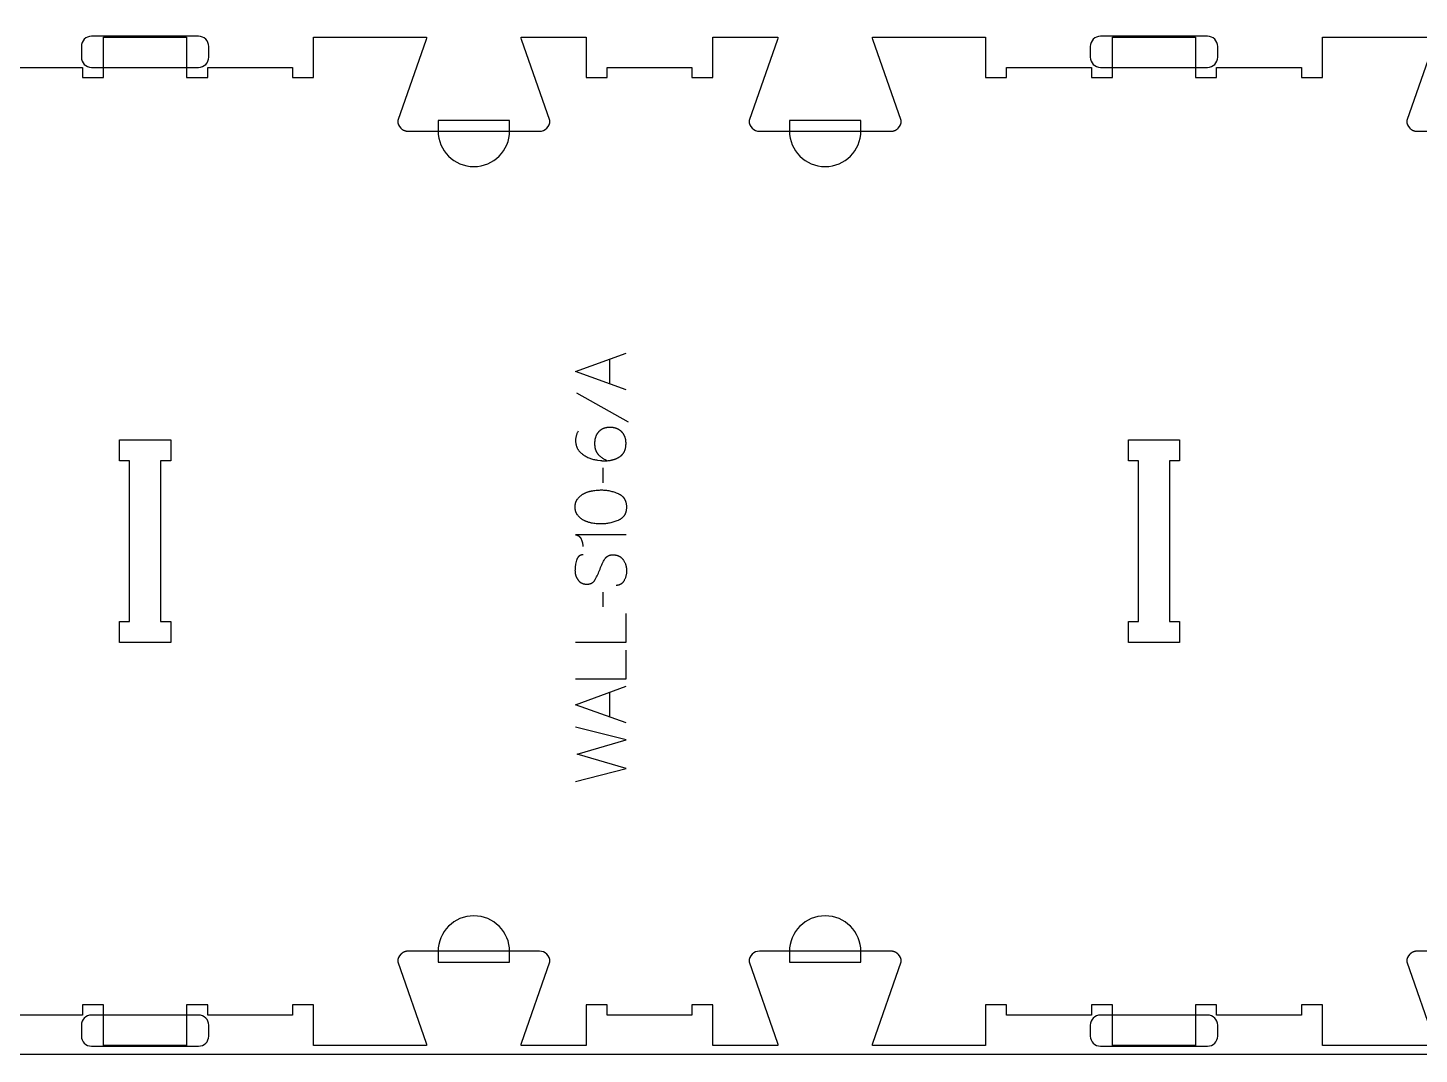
# Model space of a CAD drawing. Extents: x -4335 to -1151, y -10461 to -4867.
# Drawn here: x -2806 to -1979, y -6791 to -6181 of the extents above; entities that cross this region are included whole.
import ezdxf

# ---------------------------------------------------------------- set-up
doc = ezdxf.new("R2010")
doc.units = 0
for name, color, linetype in [('0_SHEET_SPRUCEPLY_2440X122', 1, 'CONTINUOUS'), ('1_ANYTOOL_1MMDEEP_LABELS_S', 2, 'CONTINUOUS'), ('3_ANYTOOL_CUTTHROUGH_INSID', 4, 'CONTINUOUS'), ('4_ANYTOOL_CUTTHROUGH_OUTSI', 5, 'CONTINUOUS'), ('5_ANYTOOL_HALF_MILL_9MM_IN', 3, 'CONTINUOUS')]:
    doc.layers.add(name, color=color, linetype=linetype)

msp = doc.modelspace()

# ---------------------------------------------------------------- linework, layer by layer
at = {"layer": '0_SHEET_SPRUCEPLY_2440X122'}
msp.add_lwpolyline([(-3962.9, -5571.21), (-3962.9, -6791.21), (-1522.9, -6791.21), (-1522.9, -5571.21)], close=True, dxfattribs=at)
at = {"layer": '1_ANYTOOL_1MMDEEP_LABELS_S'}
for points in [[(-2450.27, -6396.25), (-2480.27, -6385.36), (-2450.27, -6374.31)], [(-2459.83, -6392.78), (-2459.83, -6377.86)], [(-2479.8, -6397.96), (-2449.03, -6415.15)], [(-2478.82, -6420.81), (-2478.99, -6421.15), (-2479.16, -6421.48), (-2479.31, -6421.83), (-2479.45, -6422.17), (-2479.58, -6422.51), (-2479.7, -6422.86), (-2479.81, -6423.2), (-2479.91, -6423.55), (-2479.99, -6423.9), (-2480.07, -6424.25), (-2480.13, -6424.6), (-2480.18, -6424.95), (-2480.22, -6425.31), (-2480.25, -6425.66), (-2480.27, -6426.02), (-2480.27, -6426.38), (-2480.27, -6426.7), (-2480.26, -6427.01), (-2480.24, -6427.32), (-2480.21, -6427.62), (-2480.17, -6427.92), (-2480.13, -6428.22), (-2480.08, -6428.51), (-2480.01, -6428.8), (-2479.95, -6429.08), (-2479.87, -6429.36), (-2479.78, -6429.64), (-2479.69, -6429.91), (-2479.59, -6430.18), (-2479.48, -6430.44), (-2479.36, -6430.7), (-2479.24, -6430.95), (-2479.11, -6431.2), (-2478.96, -6431.45), (-2478.82, -6431.69), (-2478.66, -6431.93), (-2478.49, -6432.17), (-2478.32, -6432.4), (-2478.14, -6432.62), (-2477.95, -6432.85), (-2477.75, -6433.07), (-2477.54, -6433.28), (-2477.33, -6433.49), (-2477.11, -6433.7), (-2476.88, -6433.9), (-2476.64, -6434.1), (-2476.39, -6434.29), (-2476.14, -6434.48), (-2475.62, -6434.84), (-2475.1, -6435.19), (-2474.57, -6435.52), (-2474.04, -6435.82), (-2473.5, -6436.11), (-2472.96, -6436.38), (-2472.42, -6436.63), (-2471.87, -6436.86), (-2471.32, -6437.07), (-2470.76, -6437.26), (-2470.2, -6437.43), (-2469.63, -6437.58), (-2469.06, -6437.71), (-2468.49, -6437.83), (-2467.91, -6437.92), (-2467.33, -6437.99), (-2465.53, -6438.23), (-2465.25, -6438.26), (-2464.95, -6438.29), (-2464.63, -6438.32), (-2464.29, -6438.34), (-2463.54, -6438.37), (-2462.7, -6438.38), (-2462.1, -6438.37), (-2461.51, -6438.34), (-2460.92, -6438.29), (-2460.35, -6438.23), (-2459.78, -6438.15), (-2459.22, -6438.04), (-2458.94, -6437.99), (-2458.67, -6437.92), (-2458.39, -6437.86), (-2458.12, -6437.78), (-2457.85, -6437.71), (-2457.59, -6437.63), (-2457.32, -6437.54), (-2457.06, -6437.45), (-2456.8, -6437.35), (-2456.54, -6437.25), (-2456.28, -6437.15), (-2456.03, -6437.04), (-2455.78, -6436.93), (-2455.53, -6436.81), (-2455.28, -6436.69), (-2455.03, -6436.56), (-2454.79, -6436.42), (-2454.54, -6436.29), (-2454.3, -6436.15), (-2454.07, -6436), (-2453.83, -6435.85), (-2453.61, -6435.69), (-2453.39, -6435.53), (-2453.18, -6435.36), (-2453.07, -6435.27), (-2452.97, -6435.18), (-2452.87, -6435.09), (-2452.78, -6435), (-2452.68, -6434.9), (-2452.59, -6434.81), (-2452.5, -6434.71), (-2452.41, -6434.61), (-2452.32, -6434.51), (-2452.23, -6434.41), (-2452.15, -6434.31), (-2452.07, -6434.21), (-2451.99, -6434.1), (-2451.91, -6433.99), (-2451.83, -6433.88), (-2451.75, -6433.77), (-2451.68, -6433.66), (-2451.61, -6433.55), (-2451.54, -6433.43), (-2451.47, -6433.32), (-2451.34, -6433.08), (-2451.22, -6432.83), (-2451.11, -6432.58), (-2451, -6432.33), (-2450.9, -6432.06), (-2450.81, -6431.8), (-2450.72, -6431.52), (-2450.64, -6431.24), (-2450.57, -6430.95), (-2450.51, -6430.66), (-2450.45, -6430.36), (-2450.41, -6430.06), (-2450.37, -6429.74), (-2450.33, -6429.43), (-2450.31, -6429.1), (-2450.29, -6428.77), (-2450.28, -6428.44), (-2450.27, -6428.09), (-2450.28, -6427.82), (-2450.28, -6427.55), (-2450.3, -6427.29), (-2450.31, -6427.03), (-2450.34, -6426.77), (-2450.37, -6426.52), (-2450.4, -6426.27), (-2450.44, -6426.02), (-2450.48, -6425.77), (-2450.53, -6425.53), (-2450.58, -6425.3), (-2450.64, -6425.06), (-2450.7, -6424.83), (-2450.77, -6424.61), (-2450.85, -6424.39), (-2450.93, -6424.17), (-2451.01, -6423.95), (-2451.1, -6423.74), (-2451.2, -6423.53), (-2451.29, -6423.32), (-2451.4, -6423.12), (-2451.51, -6422.92), (-2451.62, -6422.73), (-2451.74, -6422.54), (-2451.87, -6422.35), (-2452, -6422.16), (-2452.13, -6421.98), (-2452.27, -6421.8), (-2452.42, -6421.63), (-2452.57, -6421.46), (-2452.73, -6421.29), (-2452.89, -6421.13), (-2453.05, -6420.97), (-2453.22, -6420.81), (-2453.39, -6420.67), (-2453.57, -6420.52), (-2453.75, -6420.38), (-2453.93, -6420.25), (-2454.11, -6420.12), (-2454.3, -6419.99), (-2454.49, -6419.88), (-2454.68, -6419.76), (-2454.88, -6419.65), (-2455.08, -6419.55), (-2455.29, -6419.45), (-2455.5, -6419.36), (-2455.71, -6419.27), (-2455.92, -6419.18), (-2456.14, -6419.11), (-2456.36, -6419.03), (-2456.58, -6418.96), (-2456.81, -6418.9), (-2457.04, -6418.84), (-2457.27, -6418.79), (-2457.51, -6418.74), (-2457.75, -6418.7), (-2457.99, -6418.66), (-2458.24, -6418.63), (-2458.49, -6418.6), (-2458.74, -6418.58), (-2459, -6418.56), (-2459.26, -6418.55), (-2459.52, -6418.54), (-2459.79, -6418.54), (-2460.06, -6418.54), (-2460.33, -6418.55), (-2460.59, -6418.56), (-2460.85, -6418.58), (-2461.11, -6418.6), (-2461.36, -6418.63), (-2461.61, -6418.66), (-2461.85, -6418.7), (-2462.09, -6418.75), (-2462.33, -6418.8), (-2462.56, -6418.85), (-2462.79, -6418.91), (-2463.01, -6418.97), (-2463.24, -6419.04), (-2463.45, -6419.12), (-2463.67, -6419.2), (-2463.88, -6419.29), (-2464.08, -6419.38), (-2464.28, -6419.47), (-2464.48, -6419.57), (-2464.68, -6419.68), (-2464.87, -6419.79), (-2465.05, -6419.91), (-2465.24, -6420.03), (-2465.41, -6420.16), (-2465.59, -6420.29), (-2465.76, -6420.43), (-2465.93, -6420.57), (-2466.09, -6420.72), (-2466.25, -6420.87), (-2466.41, -6421.03), (-2466.56, -6421.19), (-2466.71, -6421.36), (-2466.85, -6421.53), (-2466.99, -6421.71), (-2467.12, -6421.88), (-2467.25, -6422.06), (-2467.37, -6422.25), (-2467.49, -6422.43), (-2467.61, -6422.62), (-2467.72, -6422.82), (-2467.82, -6423.01), (-2467.93, -6423.21), (-2468.02, -6423.41), (-2468.11, -6423.62), (-2468.2, -6423.83), (-2468.28, -6424.04), (-2468.36, -6424.26), (-2468.43, -6424.48), (-2468.5, -6424.7), (-2468.56, -6424.92), (-2468.62, -6425.15), (-2468.68, -6425.38), (-2468.72, -6425.62), (-2468.77, -6425.85), (-2468.81, -6426.09), (-2468.84, -6426.34), (-2468.87, -6426.59), (-2468.9, -6426.84), (-2468.92, -6427.09), (-2468.94, -6427.35), (-2468.95, -6427.61), (-2468.96, -6427.87), (-2468.96, -6428.14), (-2468.95, -6428.61), (-2468.93, -6429.07), (-2468.91, -6429.29), (-2468.89, -6429.52), (-2468.87, -6429.74), (-2468.84, -6429.95), (-2468.81, -6430.17), (-2468.77, -6430.38), (-2468.73, -6430.59), (-2468.69, -6430.79), (-2468.64, -6431), (-2468.59, -6431.2), (-2468.54, -6431.4), (-2468.48, -6431.59), (-2468.41, -6431.78), (-2468.35, -6431.97), (-2468.28, -6432.16), (-2468.21, -6432.34), (-2468.13, -6432.52), (-2468.05, -6432.7), (-2467.96, -6432.88), (-2467.87, -6433.05), (-2467.78, -6433.22), (-2467.69, -6433.39), (-2467.59, -6433.55), (-2467.48, -6433.71), (-2467.38, -6433.87), (-2467.26, -6434.03), (-2467.15, -6434.18), (-2467.03, -6434.33), (-2466.91, -6434.48), (-2466.78, -6434.62), (-2466.65, -6434.77), (-2466.52, -6434.91), (-2466.25, -6435.19), (-2465.96, -6435.47), (-2465.66, -6435.74), (-2465.34, -6436.01), (-2465.01, -6436.27), (-2464.67, -6436.52), (-2464.32, -6436.77), (-2463.95, -6437.01), (-2463.57, -6437.24), (-2463.17, -6437.47), (-2462.76, -6437.7), (-2462.34, -6437.92), (-2461.91, -6438.13), (-2461.46, -6438.34)], [(-2464.16, -6442.66), (-2464.07, -6451.45)], [(-2450.27, -6482.39), (-2480.32, -6482.39), (-2480.17, -6482.41), (-2480.02, -6482.44), (-2479.87, -6482.47), (-2479.73, -6482.5), (-2479.59, -6482.54), (-2479.45, -6482.58), (-2479.32, -6482.62), (-2479.19, -6482.67), (-2479.06, -6482.72), (-2478.93, -6482.78), (-2478.87, -6482.81), (-2478.81, -6482.84), (-2478.75, -6482.87), (-2478.69, -6482.9), (-2478.63, -6482.93), (-2478.58, -6482.97), (-2478.52, -6483), (-2478.46, -6483.04), (-2478.41, -6483.08), (-2478.35, -6483.12), (-2478.3, -6483.16), (-2478.24, -6483.2), (-2478.19, -6483.24), (-2478.14, -6483.28), (-2478.09, -6483.32), (-2478.04, -6483.37), (-2477.99, -6483.41), (-2477.94, -6483.46), (-2477.89, -6483.51), (-2477.84, -6483.55), (-2477.79, -6483.6), (-2477.75, -6483.65), (-2477.66, -6483.76), (-2477.57, -6483.86), (-2477.48, -6483.98), (-2477.4, -6484.09), (-2477.32, -6484.21), (-2477.25, -6484.33), (-2477.17, -6484.46), (-2477.1, -6484.59), (-2477.04, -6484.73), (-2476.97, -6484.86), (-2476.91, -6485.01), (-2476.79, -6485.3), (-2476.68, -6485.58), (-2476.58, -6485.87), (-2476.49, -6486.15), (-2476.4, -6486.43), (-2476.32, -6486.71), (-2476.25, -6486.98), (-2476.19, -6487.26), (-2476.13, -6487.53), (-2476.08, -6487.8), (-2476.04, -6488.07), (-2476.01, -6488.33), (-2475.98, -6488.6), (-2475.96, -6488.86), (-2475.95, -6489.12), (-2475.94, -6489.38)], [(-2475.69, -6494.26), (-2475.88, -6494.27), (-2475.97, -6494.27), (-2476.06, -6494.28), (-2476.15, -6494.28), (-2476.24, -6494.29), (-2476.33, -6494.3), (-2476.42, -6494.32), (-2476.5, -6494.33), (-2476.59, -6494.34), (-2476.67, -6494.36), (-2476.75, -6494.38), (-2476.84, -6494.4), (-2476.92, -6494.42), (-2477, -6494.44), (-2477.08, -6494.47), (-2477.16, -6494.5), (-2477.23, -6494.52), (-2477.31, -6494.55), (-2477.38, -6494.58), (-2477.46, -6494.62), (-2477.53, -6494.65), (-2477.6, -6494.69), (-2477.67, -6494.73), (-2477.74, -6494.76), (-2477.81, -6494.81), (-2477.88, -6494.85), (-2477.95, -6494.89), (-2478.01, -6494.94), (-2478.08, -6494.98), (-2478.14, -6495.03), (-2478.21, -6495.08), (-2478.27, -6495.14), (-2478.33, -6495.19), (-2478.39, -6495.24), (-2478.45, -6495.3), (-2478.5, -6495.36), (-2478.56, -6495.42), (-2478.62, -6495.48), (-2478.67, -6495.54), (-2478.72, -6495.61), (-2478.78, -6495.68), (-2478.83, -6495.74), (-2478.88, -6495.81), (-2478.93, -6495.89), (-2478.98, -6495.96), (-2479.02, -6496.03), (-2479.07, -6496.11), (-2479.12, -6496.19), (-2479.16, -6496.27), (-2479.2, -6496.35), (-2479.25, -6496.43), (-2479.33, -6496.6), (-2479.4, -6496.77), (-2479.48, -6496.96), (-2479.55, -6497.15), (-2479.61, -6497.34), (-2479.67, -6497.54), (-2479.89, -6498.36), (-2480.09, -6499.15), (-2480.25, -6499.94), (-2480.38, -6500.71), (-2480.44, -6501.09), (-2480.48, -6501.47), (-2480.52, -6501.84), (-2480.56, -6502.21), (-2480.58, -6502.57), (-2480.6, -6502.94), (-2480.61, -6503.29), (-2480.62, -6503.65), (-2480.61, -6503.84), (-2480.61, -6504.04), (-2480.6, -6504.23), (-2480.59, -6504.42), (-2480.57, -6504.61), (-2480.55, -6504.8), (-2480.53, -6504.99), (-2480.5, -6505.17), (-2480.47, -6505.36), (-2480.44, -6505.54), (-2480.4, -6505.72), (-2480.36, -6505.91), (-2480.32, -6506.09), (-2480.27, -6506.26), (-2480.22, -6506.44), (-2480.16, -6506.62), (-2480.1, -6506.79), (-2480.04, -6506.97), (-2479.97, -6507.14), (-2479.9, -6507.31), (-2479.83, -6507.48), (-2479.76, -6507.65), (-2479.68, -6507.82), (-2479.59, -6507.98), (-2479.5, -6508.15), (-2479.41, -6508.31), (-2479.32, -6508.47), (-2479.22, -6508.63), (-2479.12, -6508.79), (-2479.02, -6508.95), (-2478.91, -6509.11), (-2478.79, -6509.26), (-2478.68, -6509.42), (-2478.56, -6509.57), (-2478.44, -6509.71), (-2478.32, -6509.85), (-2478.19, -6509.98), (-2478.06, -6510.11), (-2477.92, -6510.23), (-2477.79, -6510.35), (-2477.65, -6510.47), (-2477.5, -6510.57), (-2477.36, -6510.68), (-2477.21, -6510.78), (-2477.06, -6510.87), (-2476.9, -6510.96), (-2476.74, -6511.05), (-2476.58, -6511.13), (-2476.42, -6511.2), (-2476.25, -6511.27), (-2476.08, -6511.34), (-2475.91, -6511.4), (-2475.73, -6511.46), (-2475.55, -6511.51), (-2475.37, -6511.55), (-2475.18, -6511.59), (-2474.99, -6511.63), (-2474.8, -6511.66), (-2474.61, -6511.69), (-2474.41, -6511.71), (-2474.21, -6511.73), (-2474, -6511.74), (-2473.8, -6511.75), (-2473.59, -6511.75), (-2473.37, -6511.75), (-2473.16, -6511.74), (-2472.95, -6511.73), (-2472.75, -6511.71), (-2472.55, -6511.68), (-2472.35, -6511.65), (-2472.16, -6511.61), (-2471.97, -6511.57), (-2471.78, -6511.53), (-2471.6, -6511.47), (-2471.42, -6511.42), (-2471.25, -6511.35), (-2471.16, -6511.32), (-2471.08, -6511.28), (-2470.99, -6511.25), (-2470.91, -6511.21), (-2470.83, -6511.17), (-2470.75, -6511.13), (-2470.67, -6511.09), (-2470.59, -6511.04), (-2470.51, -6511), (-2470.43, -6510.95), (-2470.35, -6510.9), (-2470.28, -6510.85), (-2470.2, -6510.8), (-2470.13, -6510.75), (-2470.06, -6510.7), (-2469.99, -6510.64), (-2469.91, -6510.59), (-2469.84, -6510.53), (-2469.77, -6510.47), (-2469.71, -6510.41), (-2469.64, -6510.35), (-2469.57, -6510.29), (-2469.51, -6510.22), (-2469.44, -6510.16), (-2469.31, -6510.02), (-2469.19, -6509.88), (-2469.07, -6509.74), (-2468.96, -6509.58), (-2468.84, -6509.43), (-2468.74, -6509.26), (-2468.63, -6509.1), (-2468.53, -6508.92), (-2468.14, -6508.21), (-2467.76, -6507.47), (-2467.39, -6506.73), (-2467.04, -6505.96), (-2466.69, -6505.18), (-2466.36, -6504.39), (-2466.03, -6503.58), (-2465.72, -6502.75), (-2465.41, -6501.92), (-2465.08, -6501.12), (-2464.74, -6500.33), (-2464.38, -6499.57), (-2464, -6498.82), (-2463.61, -6498.1), (-2463.21, -6497.39), (-2462.79, -6496.71), (-2462.68, -6496.54), (-2462.57, -6496.38), (-2462.45, -6496.23), (-2462.39, -6496.15), (-2462.33, -6496.08), (-2462.27, -6496.01), (-2462.2, -6495.94), (-2462.14, -6495.87), (-2462.07, -6495.8), (-2462.01, -6495.73), (-2461.94, -6495.67), (-2461.87, -6495.61), (-2461.8, -6495.54), (-2461.73, -6495.48), (-2461.66, -6495.43), (-2461.59, -6495.37), (-2461.52, -6495.31), (-2461.45, -6495.26), (-2461.37, -6495.21), (-2461.3, -6495.15), (-2461.22, -6495.1), (-2461.14, -6495.06), (-2461.06, -6495.01), (-2460.98, -6494.96), (-2460.9, -6494.92), (-2460.82, -6494.88), (-2460.74, -6494.83), (-2460.65, -6494.8), (-2460.57, -6494.76), (-2460.48, -6494.72), (-2460.4, -6494.68), (-2460.31, -6494.65), (-2460.22, -6494.62), (-2460.13, -6494.59), (-2460.04, -6494.56), (-2459.95, -6494.53), (-2459.86, -6494.5), (-2459.67, -6494.46), (-2459.48, -6494.41), (-2459.28, -6494.38), (-2459.08, -6494.34), (-2458.88, -6494.32), (-2458.67, -6494.3), (-2458.46, -6494.29), (-2458.25, -6494.28), (-2458.03, -6494.28), (-2457.8, -6494.28), (-2457.58, -6494.29), (-2457.34, -6494.31), (-2457.11, -6494.33), (-2456.89, -6494.35), (-2456.66, -6494.39), (-2456.44, -6494.42), (-2456.23, -6494.46), (-2456.01, -6494.51), (-2455.8, -6494.56), (-2455.6, -6494.62), (-2455.4, -6494.68), (-2455.2, -6494.75), (-2455.01, -6494.82), (-2454.82, -6494.89), (-2454.63, -6494.98), (-2454.45, -6495.06), (-2454.27, -6495.15), (-2454.09, -6495.25), (-2453.92, -6495.35), (-2453.75, -6495.46), (-2453.59, -6495.57), (-2453.43, -6495.69), (-2453.27, -6495.81), (-2453.12, -6495.93), (-2452.97, -6496.07), (-2452.82, -6496.2), (-2452.68, -6496.35), (-2452.54, -6496.49), (-2452.41, -6496.64), (-2452.28, -6496.8), (-2452.15, -6496.96), (-2452.03, -6497.13), (-2451.91, -6497.3), (-2451.79, -6497.48), (-2451.57, -6497.84), (-2451.37, -6498.2), (-2451.17, -6498.57), (-2451, -6498.94), (-2450.83, -6499.32), (-2450.68, -6499.7), (-2450.61, -6499.89), (-2450.54, -6500.08), (-2450.48, -6500.27), (-2450.42, -6500.46), (-2450.36, -6500.66), (-2450.31, -6500.85), (-2450.26, -6501.05), (-2450.21, -6501.24), (-2450.17, -6501.44), (-2450.13, -6501.64), (-2450.1, -6501.84), (-2450.06, -6502.04), (-2450.03, -6502.24), (-2450.01, -6502.44), (-2449.97, -6502.85), (-2449.94, -6503.26), (-2449.93, -6503.67), (-2449.93, -6504.08), (-2449.95, -6504.49), (-2449.97, -6504.9), (-2450.01, -6505.3), (-2450.06, -6505.69), (-2450.13, -6506.08), (-2450.2, -6506.47), (-2450.29, -6506.85), (-2450.4, -6507.22), (-2450.51, -6507.6), (-2450.64, -6507.96), (-2450.78, -6508.33), (-2450.94, -6508.69), (-2451.1, -6509.04), (-2451.28, -6509.39), (-2451.47, -6509.74), (-2451.57, -6509.9), (-2451.68, -6510.07), (-2451.78, -6510.23), (-2451.89, -6510.38), (-2452.01, -6510.53), (-2452.12, -6510.67), (-2452.24, -6510.8), (-2452.36, -6510.94), (-2452.48, -6511.06), (-2452.61, -6511.18), (-2452.74, -6511.3), (-2452.87, -6511.41), (-2452.94, -6511.46), (-2453.01, -6511.51), (-2453.08, -6511.56), (-2453.15, -6511.61), (-2453.22, -6511.66), (-2453.29, -6511.7), (-2453.36, -6511.75), (-2453.43, -6511.79), (-2453.51, -6511.83), (-2453.58, -6511.88), (-2453.66, -6511.92), (-2453.73, -6511.95), (-2453.81, -6511.99), (-2453.89, -6512.03), (-2453.96, -6512.06), (-2454.04, -6512.09), (-2454.12, -6512.12), (-2454.2, -6512.15), (-2454.28, -6512.18), (-2454.36, -6512.21), (-2454.53, -6512.26), (-2454.7, -6512.31), (-2454.87, -6512.35), (-2455.04, -6512.38), (-2455.22, -6512.41), (-2455.4, -6512.44), (-2455.58, -6512.45), (-2455.76, -6512.47), (-2455.95, -6512.48), (-2456.14, -6512.48)], [(-2464.16, -6516.51), (-2464.07, -6525.29)], [(-2480.27, -6546.25), (-2450.27, -6546.25), (-2450.27, -6529.15)], [(-2480.27, -6568.06), (-2450.27, -6568.06), (-2450.27, -6550.96)], [(-2450.27, -6594.29), (-2480.27, -6583.41), (-2450.27, -6572.35)], [(-2459.83, -6590.82), (-2459.83, -6575.91)], [(-2480.27, -6629.01), (-2450.27, -6621.29), (-2479.37, -6612.85), (-2450.27, -6604.36), (-2480.27, -6596.86)]]:
    msp.add_lwpolyline(points, dxfattribs=at)
msp.add_lwpolyline([(-2480.53, -6465.89), (-2480.52, -6465.52), (-2480.51, -6465.16), (-2480.49, -6464.98), (-2480.48, -6464.8), (-2480.46, -6464.63), (-2480.44, -6464.46), (-2480.41, -6464.29), (-2480.38, -6464.12), (-2480.35, -6463.95), (-2480.32, -6463.79), (-2480.28, -6463.62), (-2480.24, -6463.46), (-2480.2, -6463.31), (-2480.15, -6463.15), (-2480.1, -6463), (-2480.05, -6462.84), (-2479.99, -6462.69), (-2479.94, -6462.54), (-2479.88, -6462.4), (-2479.81, -6462.25), (-2479.74, -6462.11), (-2479.67, -6461.97), (-2479.6, -6461.83), (-2479.53, -6461.7), (-2479.45, -6461.56), (-2479.37, -6461.43), (-2479.28, -6461.3), (-2479.19, -6461.17), (-2479.1, -6461.05), (-2479.01, -6460.92), (-2478.82, -6460.68), (-2478.62, -6460.44), (-2478.41, -6460.21), (-2478.2, -6459.99), (-2477.98, -6459.77), (-2477.75, -6459.56), (-2477.52, -6459.35), (-2477.28, -6459.15), (-2477.04, -6458.96), (-2476.79, -6458.78), (-2476.53, -6458.6), (-2476.27, -6458.42), (-2476, -6458.26), (-2475.72, -6458.09), (-2475.44, -6457.94), (-2475.15, -6457.79), (-2474.86, -6457.65), (-2474.56, -6457.51), (-2474.26, -6457.38), (-2473.96, -6457.26), (-2473.65, -6457.14), (-2473.34, -6457.02), (-2473.03, -6456.92), (-2472.71, -6456.81), (-2472.4, -6456.71), (-2472.07, -6456.62), (-2471.75, -6456.54), (-2471.42, -6456.45), (-2471.09, -6456.38), (-2470.75, -6456.31), (-2470.07, -6456.19), (-2469.39, -6456.08), (-2468.72, -6455.99), (-2468.06, -6455.91), (-2467.41, -6455.85), (-2466.76, -6455.8), (-2466.13, -6455.76), (-2465.5, -6455.74), (-2464.89, -6455.74), (-2464.27, -6455.74), (-2463.65, -6455.77), (-2463.04, -6455.81), (-2462.42, -6455.87), (-2461.8, -6455.94), (-2461.19, -6456.03), (-2460.57, -6456.14), (-2459.95, -6456.27), (-2459.33, -6456.41), (-2458.71, -6456.56), (-2458.09, -6456.74), (-2457.47, -6456.93), (-2456.85, -6457.14), (-2456.23, -6457.36), (-2455.61, -6457.6), (-2454.99, -6457.86), (-2454.68, -6457.99), (-2454.39, -6458.14), (-2454.1, -6458.29), (-2453.96, -6458.37), (-2453.82, -6458.45), (-2453.69, -6458.53), (-2453.56, -6458.61), (-2453.43, -6458.7), (-2453.3, -6458.79), (-2453.17, -6458.88), (-2453.05, -6458.97), (-2452.93, -6459.06), (-2452.81, -6459.15), (-2452.7, -6459.25), (-2452.58, -6459.35), (-2452.47, -6459.45), (-2452.37, -6459.55), (-2452.26, -6459.66), (-2452.16, -6459.76), (-2452.06, -6459.87), (-2451.96, -6459.98), (-2451.86, -6460.09), (-2451.77, -6460.21), (-2451.68, -6460.32), (-2451.59, -6460.44), (-2451.5, -6460.56), (-2451.42, -6460.68), (-2451.34, -6460.8), (-2451.26, -6460.93), (-2451.18, -6461.05), (-2451.11, -6461.18), (-2451.04, -6461.31), (-2450.97, -6461.44), (-2450.9, -6461.58), (-2450.84, -6461.71), (-2450.77, -6461.85), (-2450.72, -6461.99), (-2450.66, -6462.13), (-2450.6, -6462.27), (-2450.55, -6462.42), (-2450.5, -6462.57), (-2450.45, -6462.72), (-2450.41, -6462.87), (-2450.37, -6463.02), (-2450.33, -6463.17), (-2450.25, -6463.49), (-2450.19, -6463.81), (-2450.14, -6464.14), (-2450.09, -6464.47), (-2450.06, -6464.82), (-2450.04, -6465.17), (-2450.02, -6465.53), (-2450.02, -6465.89), (-2450.02, -6466.26), (-2450.04, -6466.61), (-2450.06, -6466.96), (-2450.09, -6467.3), (-2450.14, -6467.64), (-2450.19, -6467.96), (-2450.26, -6468.28), (-2450.29, -6468.44), (-2450.33, -6468.59), (-2450.37, -6468.75), (-2450.41, -6468.9), (-2450.46, -6469.05), (-2450.51, -6469.19), (-2450.56, -6469.34), (-2450.61, -6469.48), (-2450.66, -6469.63), (-2450.72, -6469.77), (-2450.78, -6469.9), (-2450.84, -6470.04), (-2450.91, -6470.18), (-2450.98, -6470.31), (-2451.05, -6470.44), (-2451.12, -6470.57), (-2451.19, -6470.7), (-2451.27, -6470.82), (-2451.35, -6470.94), (-2451.43, -6471.07), (-2451.52, -6471.19), (-2451.6, -6471.3), (-2451.69, -6471.42), (-2451.78, -6471.54), (-2451.88, -6471.65), (-2451.97, -6471.76), (-2452.07, -6471.87), (-2452.18, -6471.97), (-2452.28, -6472.08), (-2452.39, -6472.18), (-2452.5, -6472.28), (-2452.61, -6472.38), (-2452.72, -6472.48), (-2452.84, -6472.58), (-2452.96, -6472.67), (-2453.08, -6472.76), (-2453.2, -6472.86), (-2453.33, -6472.94), (-2453.46, -6473.03), (-2453.59, -6473.12), (-2453.72, -6473.2), (-2453.86, -6473.28), (-2453.99, -6473.36), (-2454.13, -6473.44), (-2454.42, -6473.59), (-2454.72, -6473.73), (-2455.03, -6473.86), (-2455.66, -6474.12), (-2456.28, -6474.36), (-2456.91, -6474.58), (-2457.53, -6474.78), (-2458.15, -6474.97), (-2458.77, -6475.14), (-2459.39, -6475.3), (-2460.01, -6475.44), (-2460.63, -6475.56), (-2461.25, -6475.67), (-2461.86, -6475.76), (-2462.48, -6475.83), (-2463.09, -6475.89), (-2463.71, -6475.93), (-2464.32, -6475.96), (-2464.93, -6475.96), (-2465.55, -6475.96), (-2466.17, -6475.94), (-2466.8, -6475.9), (-2467.45, -6475.85), (-2468.1, -6475.79), (-2468.76, -6475.71), (-2469.44, -6475.62), (-2470.12, -6475.51), (-2470.46, -6475.46), (-2470.8, -6475.39), (-2471.13, -6475.32), (-2471.46, -6475.24), (-2471.79, -6475.16), (-2472.11, -6475.08), (-2472.43, -6474.99), (-2472.75, -6474.89), (-2473.07, -6474.78), (-2473.38, -6474.68), (-2473.69, -6474.56), (-2473.99, -6474.44), (-2474.29, -6474.32), (-2474.59, -6474.19), (-2474.88, -6474.05), (-2475.17, -6473.91), (-2475.46, -6473.76), (-2475.74, -6473.61), (-2476.01, -6473.45), (-2476.28, -6473.28), (-2476.54, -6473.11), (-2476.8, -6472.93), (-2477.05, -6472.74), (-2477.29, -6472.55), (-2477.53, -6472.35), (-2477.76, -6472.15), (-2477.98, -6471.94), (-2478.2, -6471.73), (-2478.41, -6471.5), (-2478.62, -6471.27), (-2478.82, -6471.04), (-2479.01, -6470.8), (-2479.1, -6470.68), (-2479.19, -6470.55), (-2479.28, -6470.43), (-2479.37, -6470.3), (-2479.45, -6470.17), (-2479.53, -6470.03), (-2479.6, -6469.9), (-2479.67, -6469.76), (-2479.74, -6469.62), (-2479.81, -6469.48), (-2479.88, -6469.34), (-2479.94, -6469.2), (-2479.99, -6469.05), (-2480.05, -6468.9), (-2480.1, -6468.75), (-2480.15, -6468.6), (-2480.2, -6468.44), (-2480.24, -6468.29), (-2480.28, -6468.13), (-2480.32, -6467.97), (-2480.35, -6467.81), (-2480.38, -6467.64), (-2480.41, -6467.48), (-2480.44, -6467.31), (-2480.46, -6467.14), (-2480.48, -6466.97), (-2480.49, -6466.79), (-2480.51, -6466.62), (-2480.52, -6466.26)], close=True, dxfattribs=at)
at = {"layer": '3_ANYTOOL_CUTTHROUGH_INSID', "color": 4}
for points in [[(-2751.3, -6425.96), (-2721.05, -6425.96), (-2721.05, -6438.46), (-2727.05, -6438.46), (-2727.05, -6533.96), (-2721.05, -6533.96), (-2721.05, -6546.46), (-2751.55, -6546.46), (-2751.55, -6533.96), (-2745.55, -6533.96), (-2745.55, -6438.46), (-2751.55, -6438.46), (-2751.55, -6425.96)], [(-2151.3, -6425.96), (-2121.05, -6425.96), (-2121.05, -6438.46), (-2127.05, -6438.46), (-2127.05, -6533.96), (-2121.05, -6533.96), (-2121.05, -6546.46), (-2151.55, -6546.46), (-2151.55, -6533.96), (-2145.55, -6533.96), (-2145.55, -6438.46), (-2151.55, -6438.46), (-2151.55, -6425.96)]]:
    msp.add_lwpolyline(points, close=True, dxfattribs=at)
at = {"layer": '4_ANYTOOL_CUTTHROUGH_OUTSI', "color": 5}
for points in [[(-2824.05, -6204.46), (-2773.55, -6204.46), (-2773.55, -6210.46), (-2761.05, -6210.46), (-2761.05, -6186.46), (-2711.55, -6186.46), (-2711.55, -6210.46), (-2699.05, -6210.46), (-2699.05, -6204.46), (-2648.55, -6204.46), (-2648.55, -6210.46), (-2636.05, -6210.46), (-2636.05, -6186.46), (-2568.85, -6186.46), (-2568.85, -6186.46, -0.061485), (-2569.09, -6187.85), (-2585.99, -6236.12), (-2586, -6236.16), (-2586, -6236.21), (-2586, -6236.21, 0.198912), (-2584.17, -6240.63), (-2584.06, -6240.73), (-2583.95, -6240.83), (-2583.84, -6240.93), (-2583.72, -6241.03), (-2583.6, -6241.13), (-2583.48, -6241.22), (-2583.36, -6241.31), (-2583.23, -6241.4), (-2583.1, -6241.48), (-2582.97, -6241.56), (-2582.84, -6241.64), (-2582.7, -6241.72), (-2582.56, -6241.79), (-2582.42, -6241.86), (-2582.28, -6241.92), (-2582.14, -6241.98), (-2582, -6242.04), (-2581.85, -6242.09), (-2581.7, -6242.14), (-2581.56, -6242.19), (-2581.41, -6242.23), (-2581.26, -6242.27), (-2581.11, -6242.31), (-2580.96, -6242.34), (-2580.81, -6242.37), (-2580.65, -6242.39), (-2580.5, -6242.41), (-2580.35, -6242.43), (-2580.2, -6242.44), (-2580.05, -6242.45), (-2579.9, -6242.46), (-2579.75, -6242.46), (-2501.75, -6242.46, 0.414214), (-2495.5, -6236.21), (-2495.5, -6236.16), (-2495.51, -6236.12), (-2512.41, -6187.85), (-2512.41, -6187.85, -0.061485), (-2512.64, -6186.46), (-2474.05, -6186.46), (-2474.05, -6210.46), (-2461.55, -6210.46), (-2461.55, -6204.46), (-2411.05, -6204.46), (-2411.05, -6210.46), (-2398.55, -6210.46), (-2398.55, -6186.46), (-2359.95, -6186.46), (-2359.95, -6186.46, -0.061485), (-2360.18, -6187.85), (-2377.08, -6236.12), (-2377.09, -6236.16), (-2377.09, -6236.21), (-2377.09, -6236.21, 0.414214), (-2370.84, -6242.46), (-2292.84, -6242.46), (-2292.69, -6242.46), (-2292.54, -6242.45), (-2292.39, -6242.44), (-2292.24, -6242.43), (-2292.09, -6242.41), (-2291.94, -6242.39), (-2291.79, -6242.37), (-2291.64, -6242.34), (-2291.48, -6242.31), (-2291.33, -6242.27), (-2291.18, -6242.23), (-2291.04, -6242.19), (-2290.89, -6242.14), (-2290.74, -6242.09), (-2290.6, -6242.04), (-2290.45, -6241.98), (-2290.31, -6241.92), (-2290.17, -6241.86), (-2290.03, -6241.79), (-2289.89, -6241.72), (-2289.75, -6241.64), (-2289.62, -6241.56), (-2289.49, -6241.48), (-2289.36, -6241.4), (-2289.23, -6241.31), (-2289.11, -6241.22), (-2288.99, -6241.13), (-2288.87, -6241.03), (-2288.75, -6240.93), (-2288.64, -6240.83), (-2288.53, -6240.73), (-2288.42, -6240.63, 0.198912), (-2286.59, -6236.21), (-2286.59, -6236.16), (-2286.61, -6236.12), (-2303.5, -6187.85), (-2303.5, -6187.85, -0.061485), (-2303.74, -6186.46), (-2236.55, -6186.46), (-2236.55, -6210.46), (-2224.05, -6210.46), (-2224.05, -6204.46), (-2173.55, -6204.46), (-2173.55, -6210.46), (-2161.05, -6210.46), (-2161.05, -6186.46), (-2111.55, -6186.46), (-2111.55, -6210.46), (-2099.05, -6210.46), (-2099.05, -6204.46), (-2048.55, -6204.46), (-2048.55, -6210.46), (-2036.05, -6210.46), (-2036.05, -6186.46), (-1968.85, -6186.46)], [(-1969.09, -6187.85), (-1985.99, -6236.12), (-1986, -6236.16), (-1986, -6236.21), (-1986, -6236.21, 0.198912), (-1984.17, -6240.63), (-1984.06, -6240.73), (-1983.95, -6240.83), (-1983.84, -6240.93), (-1983.72, -6241.03), (-1983.6, -6241.13), (-1983.48, -6241.22), (-1983.36, -6241.31), (-1983.23, -6241.4), (-1983.1, -6241.48), (-1982.97, -6241.56), (-1982.84, -6241.64), (-1982.7, -6241.72), (-1982.56, -6241.79), (-1982.42, -6241.86), (-1982.28, -6241.92), (-1982.14, -6241.98), (-1982, -6242.04), (-1981.85, -6242.09), (-1981.7, -6242.14), (-1981.56, -6242.19), (-1981.41, -6242.23), (-1981.26, -6242.27), (-1981.11, -6242.31), (-1980.96, -6242.34), (-1980.81, -6242.37), (-1980.65, -6242.39), (-1980.5, -6242.41), (-1980.35, -6242.43), (-1980.2, -6242.44), (-1980.05, -6242.45), (-1979.9, -6242.46), (-1979.75, -6242.46), (-1901.75, -6242.46, 0.414214)], [(-1968.85, -6785.96), (-1986.3, -6785.96), (-2036.05, -6785.96), (-2036.05, -6761.96), (-2048.55, -6761.96), (-2048.55, -6767.96), (-2099.05, -6767.96), (-2099.05, -6761.96), (-2111.55, -6761.96), (-2111.55, -6785.96), (-2161.05, -6785.96), (-2161.05, -6761.96), (-2173.55, -6761.96), (-2173.55, -6767.96), (-2224.05, -6767.96), (-2224.05, -6761.96), (-2236.55, -6761.96), (-2236.55, -6785.96), (-2303.74, -6785.96), (-2303.74, -6785.96, -0.061485), (-2303.5, -6784.57), (-2286.61, -6736.29), (-2286.59, -6736.25), (-2286.59, -6736.21), (-2286.59, -6736.21, 0.198912), (-2288.42, -6731.79), (-2288.53, -6731.68), (-2288.64, -6731.58), (-2288.75, -6731.48), (-2288.87, -6731.38), (-2288.99, -6731.29), (-2289.11, -6731.19), (-2289.23, -6731.1), (-2289.36, -6731.02), (-2289.49, -6730.93), (-2289.62, -6730.85), (-2289.75, -6730.77), (-2289.89, -6730.7), (-2290.03, -6730.63), (-2290.17, -6730.56), (-2290.31, -6730.49), (-2290.45, -6730.43), (-2290.6, -6730.38), (-2290.74, -6730.32), (-2290.89, -6730.27), (-2291.04, -6730.22), (-2291.18, -6730.18), (-2291.33, -6730.14), (-2291.48, -6730.11), (-2291.64, -6730.07), (-2291.79, -6730.05), (-2291.94, -6730.02), (-2292.09, -6730), (-2292.24, -6729.99), (-2292.39, -6729.97), (-2292.54, -6729.96), (-2292.69, -6729.96), (-2292.84, -6729.96), (-2370.84, -6729.96, 0.414214), (-2377.09, -6736.21), (-2377.09, -6736.25), (-2360.18, -6784.57), (-2360.18, -6784.57, -0.061485), (-2359.95, -6785.96), (-2398.55, -6785.96), (-2398.55, -6761.96), (-2411.05, -6761.96), (-2411.05, -6767.96), (-2461.55, -6767.96), (-2461.55, -6761.96), (-2474.05, -6761.96), (-2474.05, -6785.96), (-2512.64, -6785.96), (-2512.64, -6785.96, -0.061485), (-2512.41, -6784.57), (-2495.51, -6736.29), (-2495.5, -6736.25), (-2495.5, -6736.21), (-2495.5, -6736.21, 0.414214), (-2501.75, -6729.96), (-2579.75, -6729.96), (-2579.9, -6729.96), (-2580.05, -6729.96), (-2580.2, -6729.97), (-2580.35, -6729.99), (-2580.5, -6730), (-2580.65, -6730.02), (-2580.81, -6730.05), (-2580.96, -6730.07), (-2581.11, -6730.11), (-2581.26, -6730.14), (-2581.41, -6730.18), (-2581.56, -6730.22), (-2581.7, -6730.27), (-2581.85, -6730.32), (-2582, -6730.38), (-2582.14, -6730.43), (-2582.28, -6730.49), (-2582.42, -6730.56), (-2582.56, -6730.63), (-2582.7, -6730.7), (-2582.84, -6730.77), (-2582.97, -6730.85), (-2583.1, -6730.93), (-2583.23, -6731.02), (-2583.36, -6731.1), (-2583.48, -6731.19), (-2583.6, -6731.29), (-2583.72, -6731.38), (-2583.84, -6731.48), (-2583.95, -6731.58), (-2584.06, -6731.68), (-2584.17, -6731.79, 0.198912), (-2586, -6736.21), (-2586, -6736.25), (-2569.09, -6784.57), (-2569.09, -6784.57, -0.061485), (-2568.85, -6785.96), (-2586.3, -6785.96), (-2636.05, -6785.96), (-2636.05, -6761.96), (-2648.55, -6761.96), (-2648.55, -6767.96), (-2699.05, -6767.96), (-2699.05, -6761.96), (-2711.55, -6761.96), (-2711.55, -6785.96), (-2761.05, -6785.96), (-2761.05, -6761.96), (-2773.55, -6761.96), (-2773.55, -6767.96), (-2824.05, -6767.96)], [(-1901.75, -6729.96), (-1979.75, -6729.96), (-1979.9, -6729.96), (-1980.05, -6729.96), (-1980.2, -6729.97), (-1980.35, -6729.99), (-1980.5, -6730), (-1980.65, -6730.02), (-1980.81, -6730.05), (-1980.96, -6730.07), (-1981.11, -6730.11), (-1981.26, -6730.14), (-1981.41, -6730.18), (-1981.56, -6730.22), (-1981.7, -6730.27), (-1981.85, -6730.32), (-1982, -6730.38), (-1982.14, -6730.43), (-1982.28, -6730.49), (-1982.42, -6730.56), (-1982.56, -6730.63), (-1982.7, -6730.7), (-1982.84, -6730.77), (-1982.97, -6730.85), (-1983.1, -6730.93), (-1983.23, -6731.02), (-1983.36, -6731.1), (-1983.48, -6731.19), (-1983.6, -6731.29), (-1983.72, -6731.38), (-1983.84, -6731.48), (-1983.95, -6731.58), (-1984.06, -6731.68), (-1984.17, -6731.79, 0.198912), (-1986, -6736.21), (-1986, -6736.25), (-1985.99, -6736.29), (-1969.09, -6784.57)]]:
    msp.add_lwpolyline(points, format="xyb", dxfattribs=at)
at = {"layer": '5_ANYTOOL_HALF_MILL_9MM_IN', "color": 3}
for points in [[(-2768.17, -6185.96, 0.414214), (-2774.17, -6191.96), (-2774.17, -6198.46, 0.414214), (-2768.17, -6204.46), (-2704.42, -6204.46, 0.414214), (-2698.42, -6198.46), (-2698.42, -6191.96, 0.414214), (-2704.42, -6185.96)], [(-2168.17, -6185.96, 0.414214), (-2174.17, -6191.96), (-2174.17, -6198.46, 0.414214), (-2168.17, -6204.46), (-2104.42, -6204.46, 0.414214), (-2098.42, -6198.46), (-2098.42, -6191.96, 0.414214), (-2104.42, -6185.96)], [(-2562, -6242.21, 1), (-2519.5, -6242.21), (-2519.5, -6241.96), (-2519.5, -6235.96), (-2562, -6235.96), (-2562, -6241.96), (-2562, -6242.21)], [(-2353.09, -6242.21, 1), (-2310.59, -6242.21), (-2310.59, -6241.96), (-2310.59, -6235.96), (-2353.09, -6235.96), (-2353.09, -6241.96), (-2353.09, -6242.21)], [(-2519.5, -6730.21, 1), (-2562, -6730.21), (-2562, -6730.46), (-2562, -6736.46), (-2519.5, -6736.46), (-2519.5, -6730.46), (-2519.5, -6730.21)], [(-2310.59, -6730.21, 1), (-2353.09, -6730.21), (-2353.09, -6730.46), (-2353.09, -6736.46), (-2310.59, -6736.46), (-2310.59, -6730.46), (-2310.59, -6730.21)], [(-2768.17, -6767.96, 0.414214), (-2774.17, -6773.96), (-2774.17, -6780.46, 0.414214), (-2768.17, -6786.46), (-2704.42, -6786.46, 0.414214), (-2698.42, -6780.46), (-2698.42, -6773.96, 0.414214), (-2704.42, -6767.96)], [(-2168.17, -6767.96, 0.414214), (-2174.17, -6773.96), (-2174.17, -6780.46, 0.414214), (-2168.17, -6786.46), (-2104.42, -6786.46, 0.414214), (-2098.42, -6780.46), (-2098.42, -6773.96, 0.414214), (-2104.42, -6767.96)]]:
    msp.add_lwpolyline(points, format="xyb", close=True, dxfattribs=at)

doc.saveas('drawing.dxf')
